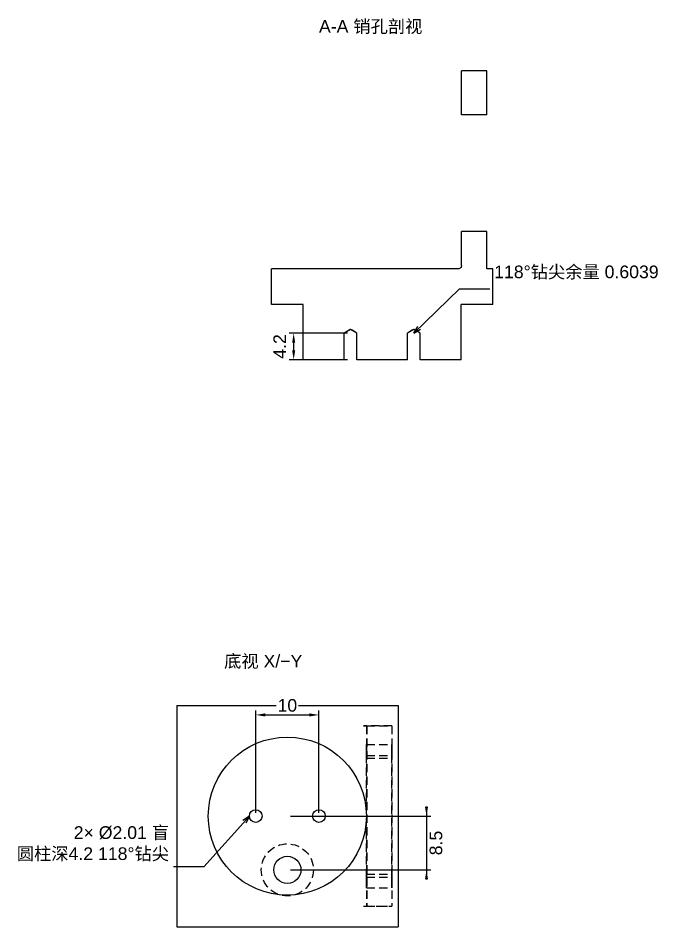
# Model space of a CAD drawing. Header units: millimetres. Extents: x 15 to 294, y 11 to 288.
# Drawn here: x 192.4 to 293.6, y 62.5 to 206.2 of the extents above; entities that cross this region are included whole.
import ezdxf

# ---------------------------------------------------------------- set-up
doc = ezdxf.new("R2010")
doc.units = ezdxf.units.MM
doc.linetypes.add('DASHED_SMALL', pattern=[2, 1.3, -0.7])
for name, color, linetype in [('ANNOTATIONS', 7, 'Continuous'), ('DIMENSIONS', 3, 'Continuous'), ('HIDDEN', 8, 'DASHED_SMALL'), ('VISIBLE', 7, 'Continuous')]:
    doc.layers.add(name, color=color, linetype=linetype)
doc.styles.add('ZZLAB_UNICODE', font='Arial Unicode.ttf')
doc.dimstyles.new('ZZLAB_MM', dxfattribs={"dimtxt": 2, "dimasz": 1.5, "dimexe": 0.7, "dimexo": 0.5, "dimgap": 0.5, "dimtad": 1, "dimdec": 5, "dimtxsty": 'ZZLAB_UNICODE', "dimcen": 2.5, "dimclrd": 3, "dimclre": 3, "dimclrt": 7, "dimazin": 3, "dimtfac": 1, "dimtmove": 0, "dimatfit": 3})

# ---------------------------------------------------------------- blocks, each defined once
blk = doc.blocks.new('_CLOSEDFILLED')
at = {"color": 0, "linetype": 'BYBLOCK'}
blk.add_solid([(-1, 0.164), (0, 0), (-1, -0.164)], dxfattribs=at)
blk = doc.blocks.new('*D10')
at = {"color": 3}
for p, q in [((230, 80.5), (230, 96.7)), ((240, 80.5), (240, 96.7)), ((231.5, 96), (238.5, 96))]:
    blk.add_line(p, q, dxfattribs=at)
at = {"layer": 'Defpoints'}
for p in [(230, 96), (230, 80), (240, 80)]:
    blk.add_point(p, dxfattribs=at)
at = {"layer": 'DIMENSIONS', "color": 3, "xscale": 1.5, "yscale": 1.5, "rotation": 180}
blk.add_blockref('_CLOSEDFILLED', (230, 96), dxfattribs=at)
at = {"layer": 'DIMENSIONS', "color": 3, "xscale": 1.5, "yscale": 1.5}
blk.add_blockref('_CLOSEDFILLED', (240, 96), dxfattribs=at)
at = {"layer": 'DIMENSIONS', "color": 7, "insert": (235, 97.5), "char_height": 2, "attachment_point": 5, "style": 'ZZLAB_UNICODE', "bg_fill": 3, "box_fill_scale": 1.1, "bg_fill_color": 0}
blk.add_mtext('10', dxfattribs=at)
blk = doc.blocks.new('*D11')
at = {"color": 3}
for p, q in [((257, 81.5), (257, 70)), ((235.5, 80), (257.7, 80)), ((235.5, 71.5), (257.7, 71.5))]:
    blk.add_line(p, q, dxfattribs=at)
at = {"layer": 'Defpoints'}
for p in [(235, 80), (257, 80), (235, 71.5)]:
    blk.add_point(p, dxfattribs=at)
at = {"layer": 'DIMENSIONS', "color": 3, "xscale": 1.5, "yscale": 1.5}
for p, rotation in [((257, 80), 270), ((257, 71.5), 90)]:
    blk.add_blockref('_CLOSEDFILLED', p, dxfattribs=dict(at, rotation=rotation))
at = {"layer": 'DIMENSIONS', "color": 7, "insert": (258.5, 75.75), "char_height": 2, "attachment_point": 5, "rotation": 90, "style": 'ZZLAB_UNICODE', "bg_fill": 3, "box_fill_scale": 1.1, "bg_fill_color": 0}
blk.add_mtext('8.5', dxfattribs=at)
blk = doc.blocks.new('*D12')
at = {"color": 3}
for p, q in [((244.5, 156.35), (235.3, 156.35)), ((236, 153.65), (236, 154.85)), ((244.5, 152.15), (235.3, 152.15))]:
    blk.add_line(p, q, dxfattribs=at)
at = {"layer": 'Defpoints'}
for p in [(245, 156.35), (236, 152.15), (245, 152.15)]:
    blk.add_point(p, dxfattribs=at)
at = {"layer": 'DIMENSIONS', "color": 3, "xscale": 1.5, "yscale": 1.5}
for p, rotation in [((236, 156.35), 90), ((236, 152.15), 270)]:
    blk.add_blockref('_CLOSEDFILLED', p, dxfattribs=dict(at, rotation=rotation))
at = {"layer": 'DIMENSIONS', "color": 7, "insert": (233.8, 154.25), "char_height": 2, "attachment_point": 5, "rotation": 90, "style": 'ZZLAB_UNICODE', "bg_fill": 3, "box_fill_scale": 1.1, "bg_fill_color": 0}
blk.add_mtext('4.2', dxfattribs=at)

msp = doc.modelspace()

# ---------------------------------------------------------------- linework, layer by layer
at = {"layer": 'ANNOTATIONS'}
for p, q in [((255, 156.346524), (255.65127, 157.398117)), ((255, 156.346524), (256.069517, 156.96792)), ((228.995, 80), (227.969254, 79.308736)), ((228.995, 80), (228.415231, 78.907358))]:
    msp.add_line(p, q, dxfattribs=at)
for points in [[(255, 156.346524), (262.2, 163.346524), (267, 163.346524)], [(228.995, 80), (221.795, 72), (216.995, 72)]]:
    msp.add_lwpolyline(points, dxfattribs=at)
at = {"layer": 'HIDDEN'}
for p, q in [((251.54153, 94.250079), (247.041365, 94.250079)), ((247.541365, 94.250079), (247.531236, 94.250079)), ((247.531236, 94.250079), (251.531235, 94.250079)), ((247.531236, 94.250079), (247.531236, 65.75002)), ((247.541365, 94.250079), (247.541365, 65.75002)), ((251.54153, 94.250079), (251.531235, 94.250079)), ((251.531235, 94.250079), (251.531235, 65.75002)), ((251.54153, 94.250079), (251.54153, 65.75002)), ((247.532551, 91.35002), (251.53255, 91.35002)), ((247.540588, 91.350079), (251.540587, 91.350079)), ((247.532551, 89.15002), (251.53255, 89.15002)), ((247.539602, 89.57244), (247.533537, 89.57244)), ((247.533537, 70.37244), (247.533537, 89.57244)), ((247.533537, 89.57244), (251.533536, 89.57244)), ((247.539602, 70.37244), (247.539602, 89.57244)), ((247.539602, 89.57244), (251.539601, 89.57244)), ((247.540588, 89.150079), (251.540587, 89.150079)), ((251.539601, 89.57244), (251.533536, 89.57244)), ((251.533536, 70.37244), (251.533536, 89.57244)), ((251.539601, 70.37244), (251.539601, 89.57244)), ((247.532551, 70.85002), (251.53255, 70.85002)), ((247.540588, 70.850079), (251.540587, 70.850079)), ((247.539602, 70.37244), (247.533537, 70.37244)), ((247.533537, 70.37244), (251.533536, 70.37244)), ((247.539602, 70.37244), (251.539601, 70.37244)), ((251.539601, 70.37244), (251.533536, 70.37244)), ((247.532551, 68.65002), (251.53255, 68.65002)), ((247.540588, 68.650079), (251.540587, 68.650079)), ((247.041365, 65.75002), (251.54153, 65.75002)), ((247.541365, 65.75002), (247.531236, 65.75002)), ((247.531236, 65.75002), (251.531235, 65.75002)), ((251.54153, 65.75002), (251.531235, 65.75002))]:
    msp.add_line(p, q, dxfattribs=at)
for points in [[(247.041365, 94.250079), (247.097347, 94.250079), (247.152626, 94.250079), (247.206505, 94.250079), (247.258307, 94.250079), (247.307381, 94.250079), (247.35311, 94.250079), (247.394919, 94.250079), (247.432281, 94.250079), (247.464727, 94.250079), (247.49185, 94.250079), (247.513307, 94.250079), (247.528829, 94.250079), (247.538221, 94.250079), (247.541365, 94.250079)], [(247.532189, 90.25002), (247.532295, 91.027837), (247.532412, 91.266287), (247.53248, 91.328884), (247.532515, 91.344723), (247.532551, 91.35002)], [(247.532551, 91.35002), (247.532586, 91.344723), (247.532621, 91.328884), (247.532689, 91.266287), (247.532806, 91.027837), (247.532912, 90.25002), (247.532806, 89.472203), (247.532689, 89.233753), (247.532621, 89.171156), (247.532586, 89.155317), (247.532551, 89.15002)], [(247.540226, 90.250079), (247.540332, 91.027896), (247.540449, 91.266346), (247.540517, 91.328943), (247.540552, 91.344782), (247.540588, 91.350079)], [(247.540588, 91.350079), (247.540623, 91.344782), (247.540658, 91.328943), (247.540726, 91.266346), (247.540843, 91.027896), (247.540949, 90.250079), (247.540843, 89.472261), (247.540726, 89.233811), (247.540658, 89.171215), (247.540623, 89.155376), (247.540588, 89.150079)], [(251.532189, 90.25002), (251.532295, 91.027837), (251.532412, 91.266287), (251.53248, 91.328884), (251.532515, 91.344723), (251.53255, 91.35002)], [(251.53255, 91.35002), (251.532586, 91.344723), (251.532621, 91.328884), (251.532689, 91.266287), (251.532806, 91.027837), (251.532912, 90.25002), (251.532806, 89.472203), (251.532689, 89.233753), (251.532621, 89.171156), (251.532586, 89.155317), (251.53255, 89.15002)], [(251.540226, 90.250079), (251.540332, 91.027896), (251.540449, 91.266346), (251.540517, 91.328943), (251.540552, 91.344782), (251.540587, 91.350079)], [(251.540587, 91.350079), (251.540623, 91.344782), (251.540658, 91.328943), (251.540726, 91.266346), (251.540843, 91.027896), (251.540949, 90.250079), (251.540843, 89.472261), (251.540726, 89.233811), (251.540658, 89.171215), (251.540623, 89.155376), (251.540587, 89.150079)], [(247.532551, 89.15002), (247.532515, 89.155317), (247.53248, 89.171156), (247.532412, 89.233753), (247.532295, 89.472203), (247.532189, 90.25002)], [(247.540588, 89.150079), (247.540552, 89.155376), (247.540517, 89.171215), (247.540449, 89.233811), (247.540332, 89.472261), (247.540226, 90.250079)], [(251.53255, 89.15002), (251.532515, 89.155317), (251.53248, 89.171156), (251.532412, 89.233753), (251.532295, 89.472203), (251.532189, 90.25002)], [(251.540587, 89.150079), (251.540552, 89.155376), (251.540517, 89.171215), (251.540449, 89.233811), (251.540332, 89.472261), (251.540226, 90.250079)], [(247.532189, 69.75002), (247.532295, 70.527837), (247.532412, 70.766287), (247.53248, 70.828884), (247.532515, 70.844723), (247.532551, 70.85002)], [(247.532551, 70.85002), (247.532586, 70.844723), (247.532621, 70.828884), (247.532689, 70.766287), (247.532806, 70.527837), (247.532912, 69.75002), (247.532806, 68.972203), (247.532689, 68.733753), (247.532621, 68.671156), (247.532586, 68.655317), (247.532551, 68.65002)], [(247.540226, 69.750079), (247.540332, 70.527896), (247.540449, 70.766346), (247.540517, 70.828943), (247.540552, 70.844782), (247.540588, 70.850079)], [(247.540588, 70.850079), (247.540623, 70.844782), (247.540658, 70.828943), (247.540726, 70.766346), (247.540843, 70.527896), (247.540949, 69.750079), (247.540843, 68.972261), (247.540726, 68.733811), (247.540658, 68.671215), (247.540623, 68.655376), (247.540588, 68.650079)], [(251.532189, 69.75002), (251.532295, 70.527837), (251.532412, 70.766287), (251.53248, 70.828884), (251.532515, 70.844723), (251.53255, 70.85002)], [(251.53255, 70.85002), (251.532586, 70.844723), (251.532621, 70.828884), (251.532689, 70.766287), (251.532806, 70.527837), (251.532912, 69.75002), (251.532806, 68.972203), (251.532689, 68.733753), (251.532621, 68.671156), (251.532586, 68.655317), (251.53255, 68.65002)], [(251.540226, 69.750079), (251.540332, 70.527896), (251.540449, 70.766346), (251.540517, 70.828943), (251.540552, 70.844782), (251.540587, 70.850079)], [(251.540587, 70.850079), (251.540623, 70.844782), (251.540658, 70.828943), (251.540726, 70.766346), (251.540843, 70.527896), (251.540949, 69.750079), (251.540843, 68.972261), (251.540726, 68.733811), (251.540658, 68.671215), (251.540623, 68.655376), (251.540587, 68.650079)], [(247.532551, 68.65002), (247.532515, 68.655317), (247.53248, 68.671156), (247.532412, 68.733753), (247.532295, 68.972203), (247.532189, 69.75002)], [(247.540588, 68.650079), (247.540552, 68.655376), (247.540517, 68.671215), (247.540449, 68.733811), (247.540332, 68.972261), (247.540226, 69.750079)], [(251.53255, 68.65002), (251.532515, 68.655317), (251.53248, 68.671156), (251.532412, 68.733753), (251.532295, 68.972203), (251.532189, 69.75002)], [(251.540587, 68.650079), (251.540552, 68.655376), (251.540517, 68.671215), (251.540449, 68.733811), (251.540332, 68.972261), (251.540226, 69.750079)], [(247.041365, 65.75002), (247.097347, 65.75002), (247.152626, 65.75002), (247.206505, 65.75002), (247.258307, 65.75002), (247.307381, 65.75002), (247.35311, 65.75002), (247.394919, 65.75002), (247.432281, 65.75002), (247.464727, 65.75002), (247.49185, 65.75002), (247.513307, 65.75002), (247.528829, 65.75002), (247.538221, 65.75002), (247.541365, 65.75002)]]:
    msp.add_lwpolyline(points, dxfattribs=at)
msp.add_circle((235, 71.5), 4.125, dxfattribs=at)
at = {"layer": 'VISIBLE'}
for p, q in [((266.531235, 197.853476), (262.531236, 197.852161)), ((262.533537, 190.852161), (262.531236, 197.852161)), ((266.533536, 190.853476), (266.531235, 197.853476)), ((266.533536, 190.853476), (262.533537, 190.852161)), ((266.539601, 172.403377), (262.539602, 172.402062)), ((262.541365, 167.036697), (262.539602, 172.402062)), ((266.54153, 166.536533), (266.539601, 172.403377)), ((262.041365, 166.536533), (232.5, 166.536533)), ((232.5, 160.896083), (232.5, 166.536533)), ((267.5, 166.536533), (266.54153, 166.536533)), ((267.5, 160.896083), (267.5, 166.536533)), ((237.5, 160.896083), (232.5, 160.896083)), ((237.5, 152.146524), (237.5, 160.896083)), ((262.5, 152.146524), (262.5, 160.896083)), ((267.5, 160.896083), (262.5, 160.896083)), ((245, 156.950389), (243.995, 156.346524)), ((246.005, 156.346524), (245, 156.950389)), ((255, 156.950389), (253.995, 156.346524)), ((256.005, 156.346524), (255, 156.950389)), ((243.995, 152.146524), (243.995, 156.346524)), ((246.005, 152.146524), (246.005, 156.346524)), ((253.995, 152.146524), (253.995, 156.346524)), ((256.005, 152.146524), (256.005, 156.346524)), ((243.995, 152.146524), (237.5, 152.146524)), ((253.995, 152.146524), (246.005, 152.146524)), ((262.5, 152.146524), (256.005, 152.146524)), ((217.5, 97.5), (217.5, 62.5)), ((217.5, 97.5), (252.5, 97.5)), ((252.5, 97.5), (252.5, 62.5)), ((217.5, 62.5), (252.5, 62.5))]:
    msp.add_line(p, q, dxfattribs=at)
for points in [[(262.541365, 167.036697), (262.531786, 166.939129), (262.503352, 166.845305), (262.457157, 166.758833), (262.394977, 166.683038), (262.319202, 166.620832), (262.232745, 166.574609), (262.138931, 166.546144), (262.041365, 166.536533)], [(246.005, 156.346524), (245.244019, 156.803768), (245.059249, 156.914789), (245.014386, 156.941745), (245.003492, 156.94829), (245.000845, 156.949878), (245.000194, 156.950258), (245, 156.950329), (244.999806, 156.950258), (244.999155, 156.949878), (244.996508, 156.94829), (244.985614, 156.941745), (244.940751, 156.914789), (244.755981, 156.803768), (243.995, 156.346524)], [(256.005, 156.346524), (255.244019, 156.803768), (255.059249, 156.914789), (255.014386, 156.941745), (255.003492, 156.94829), (255.000845, 156.949878), (255.000194, 156.950258), (255, 156.950329), (254.999806, 156.950258), (254.999155, 156.949878), (254.996508, 156.94829), (254.985614, 156.941745), (254.940751, 156.914789), (254.755981, 156.803768), (253.995, 156.346524)]]:
    msp.add_lwpolyline(points, dxfattribs=at)
for centre, radius in [((235, 80), 12.5), ((230, 80), 1.005), ((240, 80), 1.005), ((235, 71.5), 2.15)]:
    msp.add_circle(centre, radius, dxfattribs=at)

# ---------------------------------------------------------------- texts
at = {"layer": 'ANNOTATIONS', "style": 'ZZLAB_UNICODE'}
for s, p in [('A-A 销孔剖视', (240, 203.853476)), ('底视 X/−Y', (225, 103.5))]:
    msp.add_text(s, height=2, dxfattribs=at).set_placement(p)
at = {"layer": 'ANNOTATIONS', "char_height": 2, "width": 65, "style": 'ZZLAB_UNICODE'}
for s, insert, attachment_point in [('118°钻尖余量 0.6039', (267.7, 167.046524), 1), ('2× Ø2.01 盲\\P圆柱深4.2 118°钻尖', (216.295, 78.4), 3)]:
    msp.add_mtext(s, dxfattribs=dict(at, insert=insert, attachment_point=attachment_point))

# ---------------------------------------------------------------- next in the draw order: dimensions: what is measured, and where the dimension line sits
at = {"layer": 'DIMENSIONS'}
dim = msp.add_linear_dim(base=(236, 152.146524), p1=(245, 152.146524), p2=(245, 156.346524), angle=90, text='4.2', dimstyle='ZZLAB_MM', override={"dimdec": 5, "dimrnd": 1e-05, "dimzin": 8, "dimdsep": 46, "dimtfill": 1}, dxfattribs=at)
dim.commit()
dim.dimension.update_dxf_attribs({"geometry": '*D12', "text_midpoint": (233.8, 154.246524)})
dim = msp.add_linear_dim(base=(230, 96), p1=(230, 80), p2=(240, 80), text='10', dimstyle='ZZLAB_MM', override={"dimdec": 5, "dimrnd": 1e-05, "dimzin": 8, "dimdsep": 46, "dimtfill": 1}, dxfattribs=at)
dim.commit()
dim.dimension.update_dxf_attribs({"geometry": '*D10', "text_midpoint": (235, 97.5)})

# ---------------------------------------------------------------- next in the draw order: dimensions: what is measured, and where the dimension line sits
dim = msp.add_linear_dim(base=(257, 80), p1=(235, 80), p2=(235, 71.5), angle=90, text='8.5', dimstyle='ZZLAB_MM', override={"dimdec": 5, "dimrnd": 1e-05, "dimzin": 8, "dimdsep": 46, "dimtfill": 1}, dxfattribs=at)
dim.commit()
dim.dimension.update_dxf_attribs({"geometry": '*D11', "text_midpoint": (258.5, 75.75)})

doc.saveas('drawing.dxf')
